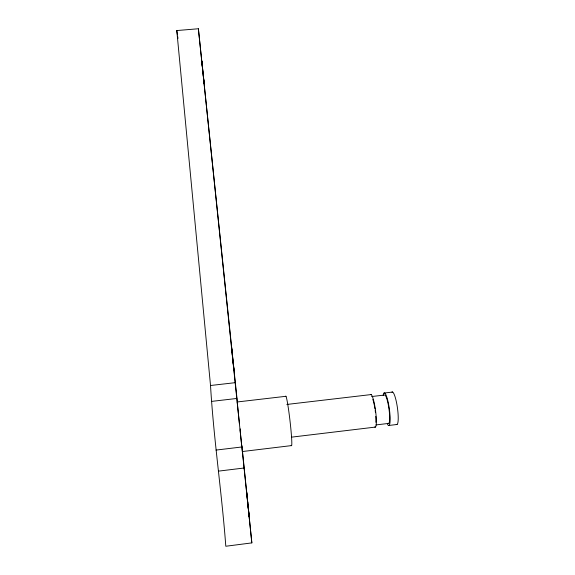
<?xml version="1.0" encoding="UTF-8"?>
<svg xmlns="http://www.w3.org/2000/svg" width="575" height="575" viewBox="0 0 575 575"><rect width="100%" height="100%" fill="white"/><g stroke="black" fill="none" stroke-linecap="round" stroke-linejoin="round"><path stroke-width="0.86" d="M237.461 402.982L198.382 28.75L176.784 30.554L210.522 385.502C213.692 439.25 221.806 492.559 225.803 546.25L251.843 542.893L242.478 451.159M218.665 471.112L244.059 468.007L240.134 430.438M291.46 437.158L375.432 427.081M389.052 425.442L397.052 424.479M216.028 450.081L241.823 446.976L198.382 28.75M241.895 447.077L242.384 451.533L291.59 445.589M375.971 424.925L388.736 423.394M286.832 404.448L371.162 394.565M383.978 393.056L392.653 392.049M371.658 396.542L384.294 395.061A14.425 2.444 82.1 0 1 389.016 409.206A14.425 2.444 82.1 0 1 388.082 423.329M211.413 401.415L236.785 398.468M239.437 423.739L237.216 401.968L285.962 396.29M210.522 385.502L235.182 382.677M176.784 30.554L177.452 34.938M177.718 36.699L177.984 38.453M203.586 78.157L204.204 83.885L203.284 75.361M232.005 351.081L231.402 345.525L232.422 355.573M233.105 362.128L234.011 370.465L232.307 353.97M247.178 496.872L246.409 489.778L247.753 502.996M203.04 72.558L201.796 60.964L202.659 69.352M202.968 72.357L203.342 75.483M240.156 428.857L240.343 430.639M247.516 500.128L249.241 516.968L248.127 506.582M244.059 468.007L251.843 542.893M241.823 445.733L241.996 447.479M372.83 399.338A14.44 2.214 82.3 0 1 374.325 405.238M374.598 406.662A14.44 2.214 82.3 0 1 374.965 408.897M375.188 410.413A14.44 2.214 82.3 0 1 375.468 412.692M375.791 416.365A14.44 2.214 82.3 0 1 375.849 422.28M383.187 395.564A16.488 2.789 82.1 0 1 389.182 407.826A16.488 2.789 82.1 0 1 387.442 424.177M391.891 392.128A16.474 2.94 82 0 1 397.49 408.257A16.474 2.94 82 0 1 396.261 424.408M370.508 394.637A16.503 2.537 82.3 0 1 375.576 410.859A16.503 2.537 82.3 0 1 374.749 426.988M285.617 396.383A24.941 1.366 83.4 0 1 290.052 421.267A24.941 1.366 83.4 0 1 291.194 445.309"/></g></svg>
